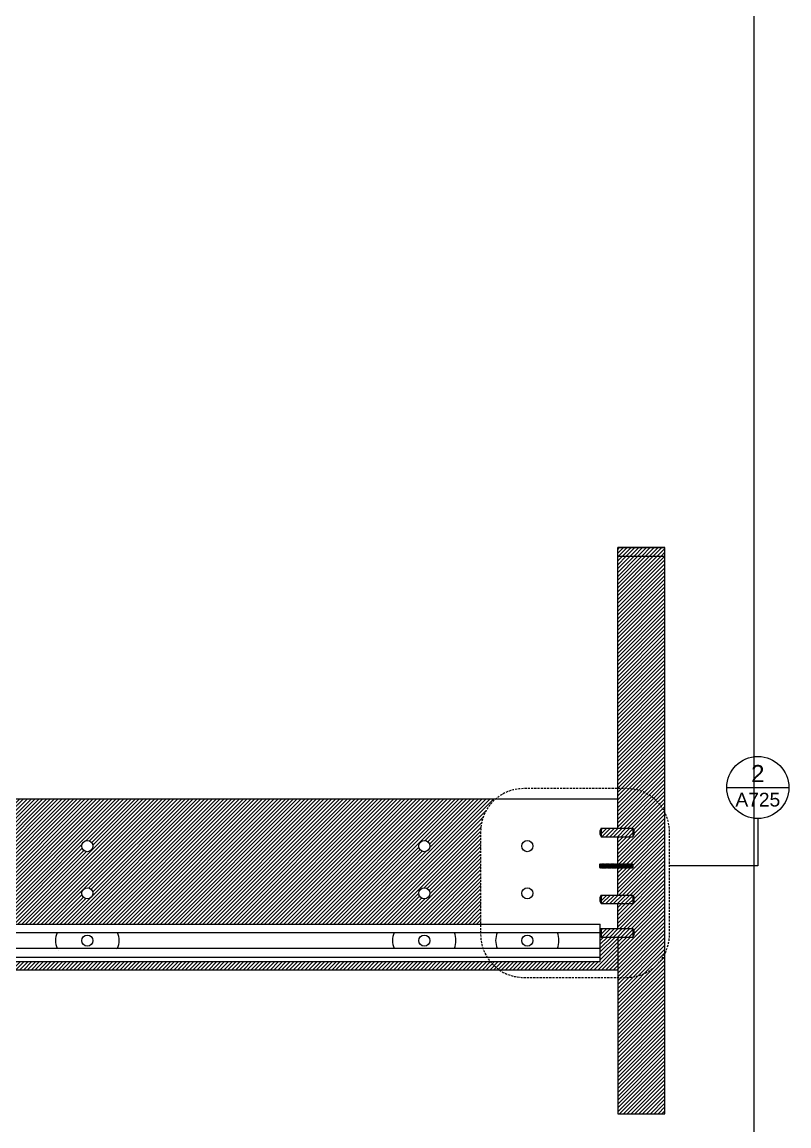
# Paper-space layout 'A721' of a CAD drawing. Header units: centimetres, sheet in millimetres. Extents: x 14 to 580, y 6 to 411.
# Drawn here: x 433 to 522.4, y 152.2 to 280.8 of the extents above; entities that cross this region are included whole.
import ezdxf
from ezdxf.enums import TextEntityAlignment as Align

# ---------------------------------------------------------------- set-up
doc = ezdxf.new("R2010")
doc.units = ezdxf.units.CM
doc.linetypes.add('DASHED', pattern=[0.75, 0.5, -0.25])
for name, color, linetype, lineweight in [('A-ANNO-SYMB', 3, 'Continuous', 18), ('A-ELEV-MBE', 8, 'Continuous', 18), ('A-SECT-MCUT1', 7, 'Continuous', 13), ('G-ANNO-NPLT', 2, 'Continuous', 18)]:
    doc.layers.add(name, color=color, linetype=linetype, lineweight=lineweight)
doc.styles.add('ARIAL', font='arial.ttf')
pattern_1 = [(45, (-1343.43595, 341.11046), (-0.224506403, 0.224506403), [])]

# ---------------------------------------------------------------- blocks, each defined once
blk = doc.blocks.new('DETAGLI')
at = {"layer": 'A-ANNO-SYMB', "linetype": 'Continuous'}
blk.add_line((486.66, 356.17), (504.76, 356.17), dxfattribs=at)
blk.add_circle((495.71, 356.17), 9.05, dxfattribs=at)
for tag, p in [('TAVOLA', (495.71, 362.76)), ('SEZIONE', (495.71, 354.67))]:
    blk.add_attdef(tag, text='', height=5, dxfattribs=at).set_placement(p, align=Align.TOP_CENTER)

psp = doc.layouts.new('A721')

# ---------------------------------------------------------------- hatches: boundary and pattern name
at = {"layer": 'A-ELEV-MBE'}
h = psp.add_hatch(dxfattribs=at)
h.set_pattern_fill('ANSI31', color=256, scale=0.1)
h.set_pattern_definition(pattern_1)
h.paths.add_polyline_path([(507.91, 219.59), (502.41, 219.59), (502.41, 218.59), (507.91, 218.59)])
h = psp.add_hatch(dxfattribs=at)
h.set_pattern_fill('ANSI31', color=256, scale=0.1)
h.set_pattern_definition(pattern_1)
h.paths.add_polyline_path([(507.91, 218.59), (502.41, 218.59), (502.41, 186.89), (504.17, 186.89), (504.32, 186.59), (504.32, 186.19), (504.17, 185.89), (502.41, 185.89), (502.41, 182.65), (502.42, 182.69), (502.67, 182.69), (502.55, 182.29), (502.41, 182.29), (502.41, 179.09), (504.17, 179.09), (504.32, 178.79), (504.32, 178.39), (504.17, 178.09), (502.41, 178.09), (502.41, 175.19), (504.17, 175.19), (504.32, 174.89), (504.32, 174.49), (504.17, 174.19), (502.41, 174.19), (502.41, 153.59), (507.91, 153.59)])
h.paths.add_polyline_path([(504.17, 182.69), (504.17, 182.29, -0.415889), (504.05, 182.29, -0.415957), (503.92, 182.29, -0.415865), (503.8, 182.29, -0.415899), (503.67, 182.29, -0.415957), (503.55, 182.29, -0.415865), (503.42, 182.29, -0.415899), (503.3, 182.29, -0.415905), (503.18, 182.29, -0.415905), (503.05, 182.29, -0.415905), (502.93, 182.29, -0.415905), (502.8, 182.29, -0.41593), (502.68, 182.29), (502.79, 182.69, -0.415906), (502.92, 182.69, -0.415905), (503.04, 182.69, -0.415899), (503.17, 182.69, -0.415914), (503.29, 182.69, -0.415905), (503.42, 182.69, -0.415905), (503.54, 182.69, -0.415905), (503.66, 182.69, -0.415905), (503.79, 182.69, -0.415899), (503.91, 182.69, -0.415914), (504.04, 182.69, -0.415977), (504.16, 182.69)], flags=16)
h = psp.add_hatch(dxfattribs=at)
h.set_pattern_fill('ANSI31', color=256, scale=0.1)
h.paths.add_polyline_path([(486.44, 186.49, -0.218753), (488.19, 190.29), (323.65, 190.29), (323.65, 188.11), (313.36, 188.11), (313.36, 180.11, -0.276456), (310.72, 175.7), (486.44, 175.7)])
h.paths.add_polyline_path([(362.78, 179.29, -1), (361.48, 179.29, -1)], flags=16)
h.paths.add_polyline_path([(361.48, 184.79, -1), (362.78, 184.79, -1)], flags=16)
h.paths.add_polyline_path([(323.53, 179.29, -1), (322.23, 179.29, -1)], flags=16)
h.paths.add_polyline_path([(322.23, 184.79, -1), (323.53, 184.79, -1)], flags=16)
h.paths.add_polyline_path([(402.03, 179.29, -1), (400.73, 179.29, -1)], flags=16)
h.paths.add_polyline_path([(402.03, 184.79, -1), (400.73, 184.79, -1)], flags=16)
h.paths.add_polyline_path([(441.28, 179.29, -1), (439.98, 179.29, -1)], flags=16)
h.paths.add_polyline_path([(441.28, 184.79, -1), (439.98, 184.79, -1)], flags=16)
h.paths.add_polyline_path([(480.53, 179.29, -1), (479.23, 179.29, -1)], flags=16)
h.paths.add_polyline_path([(480.53, 184.79, -1), (479.23, 184.79, -1)], flags=16)
h = psp.add_hatch(dxfattribs=at)
h.set_pattern_fill('ANSI31', color=256, scale=0.1)
h.set_pattern_definition(pattern_1)
h.paths.add_polyline_path([(502.41, 174.19), (500.38, 174.19), (500.38, 171.35), (302.38, 171.35), (302.38, 174.36), (302.29, 174.19), (300.38, 174.19), (300.38, 170.35), (502.41, 170.35)])
at = {"layer": 'A-SECT-MCUT1'}
h = psp.add_hatch(dxfattribs=at)
h.set_pattern_fill('ANSI31', color=256, scale=0.1)
h.set_pattern_definition([(45, (-246.5359, 180.54635), (-0.2245064, 0.2245064), [])])
h.paths.add_polyline_path([(504.17, 185.89), (504.17, 186.89), (500.47, 186.89), (500.47, 185.89)])
h = psp.add_hatch(dxfattribs=at)
h.set_pattern_fill('ANSI31', color=256, scale=0.1)
h.set_pattern_definition([(45, (-246.5359, 172.74635), (-0.2245064, 0.2245064), [])])
h.paths.add_polyline_path([(504.17, 178.09), (504.17, 179.09), (500.47, 179.09), (500.47, 178.09)])
h = psp.add_hatch(dxfattribs=at)
h.set_pattern_fill('ANSI31', color=256, scale=0.1)
h.set_pattern_definition([(45, (-246.5359, 168.84635), (-0.2245064, 0.2245064), [])])
h.paths.add_polyline_path([(504.17, 174.19), (504.17, 175.19), (500.47, 175.19), (500.47, 174.19)])

# ---------------------------------------------------------------- linework, layer by layer
at = {"layer": 'A-ANNO-SYMB'}
for p, q in [((518.73, 187.99), (518.73, 182.49)), ((518.73, 182.49), (508.44, 182.49))]:
    psp.add_line(p, q, dxfattribs=at)
at = {"layer": 'A-ANNO-SYMB', "linetype": 'DASHED', "ltscale": 0.5}
psp.add_lwpolyline([(491.44, 169.49), (503.44, 169.49, 0.414214), (508.44, 174.49), (508.44, 186.49, 0.414214), (503.44, 191.49), (491.44, 191.49, 0.414214), (486.44, 186.49), (486.44, 174.49, 0.414214)], format="xyb", close=True, dxfattribs=at)
at = {"layer": 'A-ELEV-MBE'}
for p, q in [((507.91, 219.59), (502.41, 219.59)), ((502.41, 219.59), (507.91, 219.59)), ((502.41, 186.89), (502.41, 219.59)), ((507.91, 153.59), (507.91, 219.59)), ((502.41, 218.59), (507.91, 218.59)), ((300.38, 190.29), (502.41, 190.29)), ((502.41, 182.7), (502.41, 185.89)), ((502.41, 182.45), (502.41, 182.45)), ((502.41, 179.09), (502.41, 182.27)), ((502.41, 175.19), (502.41, 178.09)), ((502.41, 174.19), (502.41, 153.59)), ((502.41, 170.35), (300.38, 170.35)), ((502.41, 153.59), (507.91, 153.59))]:
    psp.add_line(p, q, dxfattribs=at)
for centre in [(440.63, 184.79), (479.88, 184.79), (491.88, 184.79), (440.63, 179.29), (479.88, 179.29), (491.88, 179.29), (440.63, 173.78), (479.88, 173.78), (491.88, 173.78)]:
    psp.add_circle(centre, 0.65, dxfattribs=at)
at = {"layer": 'A-SECT-MCUT1'}
for p, q in [((500.47, 186.89), (500.32, 186.59)), ((500.32, 186.59), (500.32, 186.19)), ((500.47, 186.89), (500.47, 185.89)), ((500.47, 186.89), (504.17, 186.89)), ((504.17, 186.89), (504.17, 185.89)), ((504.17, 186.89), (504.32, 186.59)), ((504.32, 186.19), (504.32, 186.59)), ((500.32, 186.19), (500.47, 185.89)), ((500.47, 185.89), (504.17, 185.89)), ((504.32, 186.19), (504.17, 185.89)), ((500.43, 182.69), (500.32, 182.29)), ((500.32, 182.69), (500.32, 182.49)), ((500.56, 182.69), (500.44, 182.29)), ((500.68, 182.69), (500.56, 182.29)), ((500.81, 182.69), (500.69, 182.29)), ((500.93, 182.69), (500.81, 182.29)), ((501.05, 182.69), (500.94, 182.29)), ((501.18, 182.69), (501.06, 182.29)), ((501.3, 182.69), (501.19, 182.29)), ((501.43, 182.69), (501.31, 182.29)), ((501.55, 182.69), (501.43, 182.29)), ((501.68, 182.69), (501.56, 182.29)), ((501.8, 182.69), (501.68, 182.29)), ((501.92, 182.69), (501.81, 182.29)), ((502.05, 182.69), (501.93, 182.29)), ((502.17, 182.69), (502.06, 182.29)), ((502.3, 182.69), (502.18, 182.29)), ((502.42, 182.69), (502.31, 182.29)), ((502.55, 182.69), (502.43, 182.29)), ((502.67, 182.69), (502.55, 182.29)), ((502.79, 182.69), (502.68, 182.29)), ((502.92, 182.69), (502.8, 182.29)), ((503.04, 182.69), (502.93, 182.29)), ((503.17, 182.69), (503.05, 182.29)), ((503.29, 182.69), (503.18, 182.29)), ((503.42, 182.69), (503.3, 182.29)), ((503.54, 182.69), (503.42, 182.29)), ((503.66, 182.69), (503.55, 182.29)), ((503.79, 182.69), (503.67, 182.29)), ((503.91, 182.69), (503.8, 182.29)), ((504.04, 182.69), (503.92, 182.29)), ((504.16, 182.69), (504.05, 182.29)), ((500.47, 179.09), (500.32, 178.79)), ((500.47, 179.09), (500.47, 178.09)), ((500.47, 179.09), (504.17, 179.09)), ((504.17, 179.09), (504.17, 178.09)), ((504.17, 179.09), (504.32, 178.79)), ((500.32, 178.79), (500.32, 178.39)), ((500.32, 178.39), (500.47, 178.09)), ((500.47, 178.09), (504.17, 178.09)), ((504.32, 178.39), (504.17, 178.09)), ((504.32, 178.39), (504.32, 178.79)), ((302.38, 175.7), (500.38, 175.7)), ((500.47, 175.19), (500.32, 174.89)), ((500.38, 171.35), (500.38, 175.7)), ((500.47, 175.19), (500.47, 174.19)), ((500.47, 175.19), (504.17, 175.19)), ((504.17, 175.19), (504.17, 174.19)), ((504.17, 175.19), (504.32, 174.89)), ((500.38, 174.69), (302.38, 174.69)), ((500.32, 174.89), (500.32, 174.49)), ((500.32, 174.49), (500.47, 174.19)), ((500.47, 174.19), (504.17, 174.19)), ((504.32, 174.49), (504.17, 174.19)), ((504.32, 174.49), (504.32, 174.89)), ((500.38, 172.87), (302.38, 172.87)), ((302.38, 171.85), (500.38, 171.85)), ((302.38, 171.35), (500.38, 171.35))]:
    psp.add_line(p, q, dxfattribs=at)
for points in [[(500.32, 182.29), (500.32, 182.69)], [(504.16, 182.69), (504.17, 182.69), (504.17, 182.29)]]:
    psp.add_lwpolyline(points, dxfattribs=at)
for centre, radius, start, end in [((500.37, 182.63), 0.0786, 42.3743, 137.6257), ((500.38, 182.35), 0.0877, 224.8347, 315.1653), ((500.49, 182.62), 0.0877, 44.8347, 135.1653), ((500.5, 182.35), 0.0877, 224.8347, 315.1653), ((500.62, 182.62), 0.0877, 44.8347, 135.1653), ((500.63, 182.35), 0.0877, 224.8347, 315.1653), ((500.74, 182.62), 0.0877, 44.8347, 135.1653), ((500.75, 182.35), 0.0877, 224.8347, 315.1653), ((500.87, 182.62), 0.0877, 44.8347, 135.1653), ((500.88, 182.35), 0.0877, 224.8347, 315.1653), ((500.99, 182.62), 0.0877, 44.8347, 135.1653), ((501, 182.35), 0.0877, 224.8347, 315.1653), ((501.12, 182.62), 0.0877, 44.8347, 135.1653), ((501.12, 182.35), 0.0877, 224.8347, 315.1653), ((501.24, 182.62), 0.0877, 44.8347, 135.1653), ((501.25, 182.35), 0.0877, 224.8347, 315.1653), ((501.36, 182.62), 0.0877, 44.8347, 135.1653), ((501.37, 182.35), 0.0877, 224.8347, 315.1653), ((501.49, 182.62), 0.0877, 44.8347, 135.1653), ((501.5, 182.35), 0.0877, 224.8347, 315.1653), ((501.61, 182.62), 0.0877, 44.8347, 135.1653), ((501.62, 182.35), 0.0877, 224.8347, 315.1653), ((501.74, 182.62), 0.0877, 44.8347, 135.1653), ((501.75, 182.35), 0.0877, 224.8347, 315.1653), ((501.86, 182.62), 0.0877, 44.8347, 135.1653), ((501.87, 182.35), 0.0877, 224.8347, 315.1653), ((501.99, 182.62), 0.0877, 44.8347, 135.1653), ((501.99, 182.35), 0.0877, 224.8347, 315.1653), ((502.11, 182.62), 0.0877, 44.8347, 135.1653), ((502.12, 182.35), 0.0877, 224.8347, 315.1653), ((502.23, 182.62), 0.0877, 44.8347, 135.1653), ((502.24, 182.35), 0.0877, 224.8347, 315.1653), ((502.36, 182.62), 0.0877, 44.8347, 135.1653), ((502.37, 182.35), 0.0877, 224.8347, 315.1653), ((502.48, 182.62), 0.0877, 44.8347, 135.1653), ((502.49, 182.35), 0.0877, 224.8347, 315.1653), ((502.61, 182.62), 0.0877, 44.8347, 135.1653), ((502.62, 182.35), 0.0877, 224.8347, 315.1653), ((502.73, 182.62), 0.0877, 44.8347, 135.1653), ((502.74, 182.35), 0.0877, 224.8347, 315.1653), ((502.86, 182.62), 0.0877, 44.8347, 135.1653), ((502.86, 182.35), 0.0877, 224.8347, 315.1653), ((502.98, 182.62), 0.0877, 44.8347, 135.1653), ((502.99, 182.35), 0.0877, 224.8347, 315.1653), ((503.11, 182.62), 0.0877, 44.8347, 135.1653), ((503.11, 182.35), 0.0877, 224.8347, 315.1653), ((503.23, 182.62), 0.0877, 44.8347, 135.1653), ((503.24, 182.35), 0.0877, 224.8347, 315.1653), ((503.35, 182.62), 0.0877, 44.8347, 135.1653), ((503.36, 182.35), 0.0877, 224.8347, 315.1653), ((503.48, 182.62), 0.0877, 44.8347, 135.1653), ((503.49, 182.35), 0.0877, 224.8347, 315.1653), ((503.6, 182.62), 0.0877, 44.8347, 135.1653), ((503.61, 182.35), 0.0877, 224.8347, 315.1653), ((503.73, 182.62), 0.0877, 44.8347, 135.1653), ((503.74, 182.35), 0.0877, 224.8347, 315.1653), ((503.85, 182.62), 0.0877, 44.8347, 135.1653), ((503.86, 182.35), 0.0877, 224.8347, 315.1653), ((503.98, 182.62), 0.0877, 44.8347, 135.1653), ((503.98, 182.35), 0.0877, 224.8347, 315.1653), ((504.1, 182.62), 0.0877, 44.8347, 135.1653), ((504.11, 182.35), 0.0877, 224.8347, 315.1653), ((439.02, 173.78), 2.1, 154.1981, 205.8019), ((442.34, 173.78), 2.01, 332.9762, 27.0238), ((478.37, 173.78), 2.19, 155.3989, 204.6011), ((481.28, 173.78), 2.29, 336.5117, 23.4883), ((490.46, 173.78), 2.27, 156.2675, 203.7325), ((493.26, 173.78), 2.31, 336.7393, 23.2607), ((439.02, 173.78), 2.1, 214.1165, 214.1981), ((442.34, 173.78), 2.01, 327.0238, 327.0506)]:
    psp.add_arc(centre, radius, start, end, dxfattribs=at)
at = {"layer": 'G-ANNO-NPLT'}
psp.add_lwpolyline([(21.82, 394.95), (518.28, 394.95), (518.28, 17.42), (21.82, 17.42)], close=True, dxfattribs=at)

# ---------------------------------------------------------------- block references
at = {"layer": 'A-ANNO-SYMB'}
ref = psp.add_blockref('DETAGLI', (320.45, 49.15), dxfattribs=dict(at, xscale=0.4, yscale=0.4, zscale=0.4))
ref.add_attrib('SEZIONE', 'A725', dxfattribs={"linetype": 'Continuous', "height": 1.6, "style": 'ARIAL'}).set_placement((518.73, 191.01), align=Align.TOP_CENTER)
ref.add_attrib('TAVOLA', '2', dxfattribs={"linetype": 'Continuous', "height": 2, "style": 'ARIAL'}).set_placement((518.73, 194.25), align=Align.TOP_CENTER)

doc.saveas('drawing.dxf')
